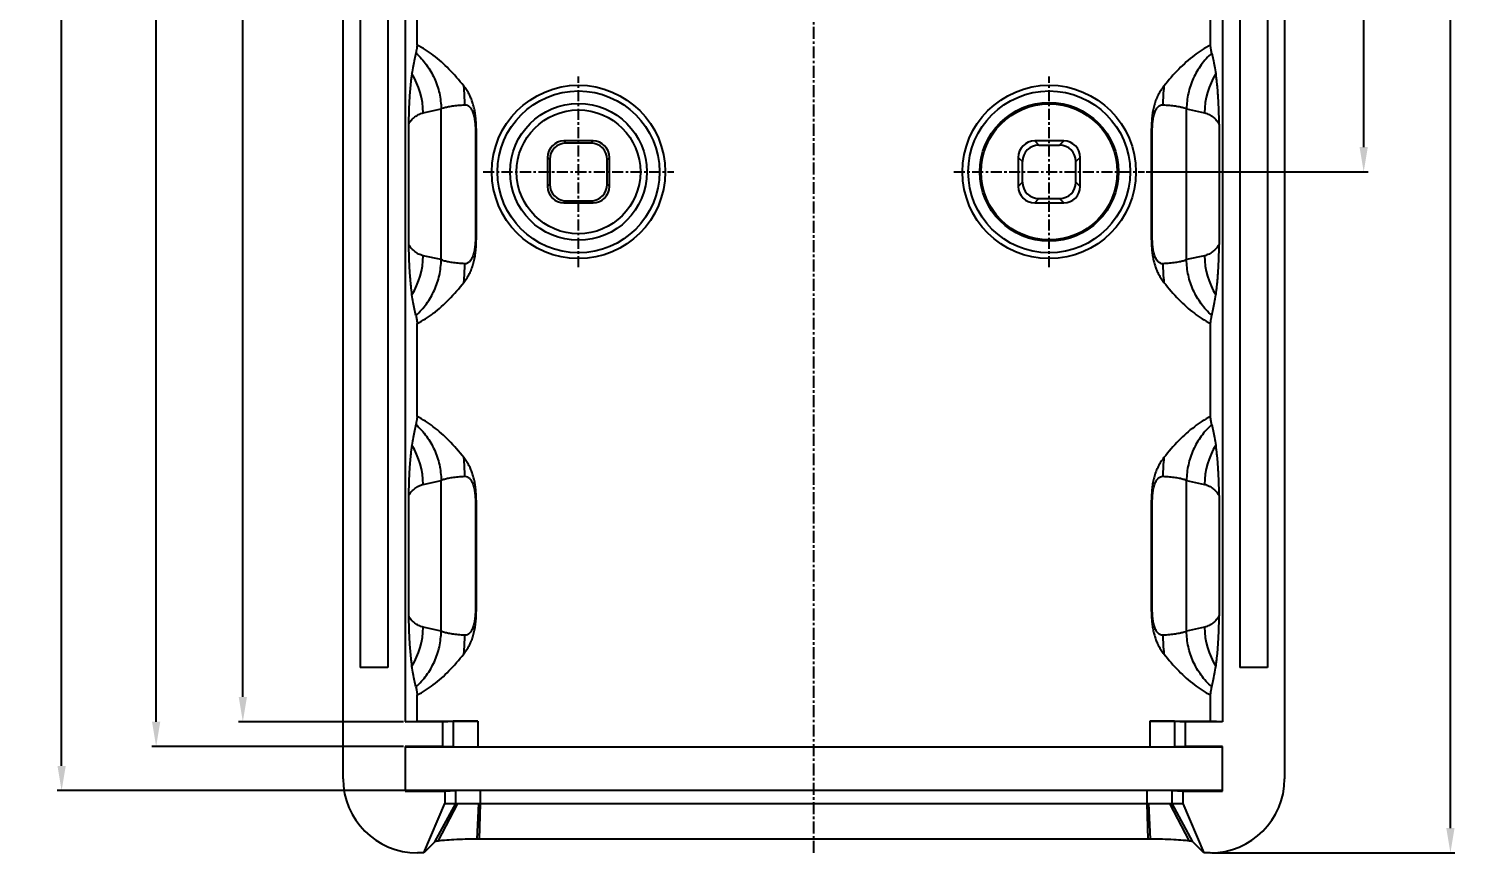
# Model space of a CAD drawing. Header units: inches. Extents: x 3700 to 4563, y 1353 to 2328.
# Drawn here: x 3883.6 to 3942.2, y 1426.7 to 1460 of the extents above; entities that cross this region are included whole.
import ezdxf

# ---------------------------------------------------------------- set-up
doc = ezdxf.new("R2010")
doc.units = ezdxf.units.IN
doc.header["$LTSCALE"] = 0.5
doc.linetypes.add('CENTER', pattern=[10.16, 6.35, -1.27, 1.27, -1.27])
doc.layers.add('06___PRT_ALL_SURFS', color=7, linetype='Continuous')
doc.styles.get("Standard").update_dxf_attribs({"font": 'txt', "bigfont": 'gbcbig.shx'})
doc.dimstyles.new('2.5', dxfattribs={"dimtxt": 2, "dimasz": 1, "dimexe": 0.18, "dimexo": 0.0625, "dimgap": 0.09, "dimtad": 0, "dimzin": 0, "dimdsep": 46, "dimtxsty": 'Standard', "dimcen": 1, "dimclrd": 3, "dimclre": 3, "dimadec": 0, "dimazin": 2, "dimtfac": 1, "dimtofl": 0, "dimtmove": 0, "dimatfit": 3, "dimfxl": 1, "dimtolj": 1, "dimtzin": 0, "dimarcsym": 0})

# ---------------------------------------------------------------- blocks, each defined once
blk = doc.blocks.new('*D122')
at = {"color": 3, "lineweight": -2}
for p, q in [((3898.669, 1536.44), (3888.503, 1536.44)), ((3888.683, 1535.44), (3888.683, 1488.163)), ((3888.683, 1432.04), (3888.683, 1479.316)), ((3898.669, 1431.04), (3888.503, 1431.04))]:
    blk.add_line(p, q, dxfattribs=at)
at = {"color": 3}
for points in [[(3888.516, 1535.44), (3888.85, 1535.44), (3888.683, 1536.44)], [(3888.516, 1432.04), (3888.85, 1432.04), (3888.683, 1431.04)]]:
    blk.add_solid(points, dxfattribs=at)
at = {"layer": 'Defpoints', "color": 0}
for p in [(3898.731, 1536.44), (3888.683, 1431.04), (3898.731, 1431.04)]:
    blk.add_point(p, dxfattribs=at)
at = {"color": 0, "insert": (3888.683, 1483.74), "char_height": 2, "attachment_point": 5, "rotation": 90}
blk.add_mtext('\\A1;105.40', dxfattribs=at)
blk = doc.blocks.new('*D119')
at = {"color": 3, "lineweight": -2}
for p, q in [((3898.672, 1535.44), (3892.003, 1535.44)), ((3892.183, 1534.44), (3892.183, 1488.163)), ((3892.183, 1433.04), (3892.183, 1479.316)), ((3898.672, 1432.04), (3892.003, 1432.04))]:
    blk.add_line(p, q, dxfattribs=at)
at = {"color": 3}
for points in [[(3892.016, 1534.44), (3892.35, 1534.44), (3892.183, 1535.44)], [(3892.016, 1433.04), (3892.35, 1433.04), (3892.183, 1432.04)]]:
    blk.add_solid(points, dxfattribs=at)
at = {"layer": 'Defpoints', "color": 0}
for p in [(3898.735, 1535.44), (3892.183, 1432.04), (3898.735, 1432.04)]:
    blk.add_point(p, dxfattribs=at)
at = {"color": 0, "insert": (3892.183, 1483.74), "char_height": 2, "attachment_point": 5, "rotation": 90}
blk.add_mtext('\\A1;103.40', dxfattribs=at)
blk = doc.blocks.new('*D125')
at = {"color": 3, "lineweight": -2}
for p, q in [((3931.298, 1540.74), (3941.106, 1540.74)), ((3940.926, 1539.74), (3940.926, 1487.83)), ((3940.926, 1427.74), (3940.926, 1479.65)), ((3931.298, 1426.74), (3941.106, 1426.74))]:
    blk.add_line(p, q, dxfattribs=at)
at = {"color": 3}
for points in [[(3940.759, 1539.74), (3941.092, 1539.74), (3940.926, 1540.74)], [(3940.759, 1427.74), (3941.092, 1427.74), (3940.926, 1426.74)]]:
    blk.add_solid(points, dxfattribs=at)
at = {"layer": 'Defpoints', "color": 0}
for p in [(3931.235, 1540.74), (3931.235, 1426.74), (3940.926, 1426.74)]:
    blk.add_point(p, dxfattribs=at)
at = {"color": 0, "insert": (3940.926, 1483.74), "char_height": 2, "attachment_point": 5, "rotation": 90}
blk.add_mtext('\\A1;114.00', dxfattribs=at)
blk = doc.blocks.new('*D126')
at = {"color": 3, "lineweight": -2}
for p, q in [((3928.644, 1513.24), (3937.606, 1513.24)), ((3937.426, 1512.24), (3937.426, 1487.496)), ((3937.426, 1455.24), (3937.426, 1479.983)), ((3928.644, 1454.24), (3937.606, 1454.24))]:
    blk.add_line(p, q, dxfattribs=at)
at = {"color": 3}
for points in [[(3937.259, 1512.24), (3937.592, 1512.24), (3937.426, 1513.24)], [(3937.259, 1455.24), (3937.592, 1455.24), (3937.426, 1454.24)]]:
    blk.add_solid(points, dxfattribs=at)
at = {"layer": 'Defpoints', "color": 0}
for p in [(3928.581, 1513.24), (3937.426, 1513.24), (3928.581, 1454.24)]:
    blk.add_point(p, dxfattribs=at)
at = {"color": 0, "insert": (3937.426, 1483.74), "char_height": 2, "attachment_point": 5, "rotation": 90}
blk.add_mtext('\\A1;59.00', dxfattribs=at)
blk = doc.blocks.new('*D127')
at = {"color": 3, "lineweight": -2}
for p, q in [((3902.629, 1538.221), (3884.687, 1538.221)), ((3884.867, 1537.221), (3884.867, 1488.328)), ((3884.867, 1430.256), (3884.867, 1479.148)), ((3901.211, 1429.256), (3884.687, 1429.256))]:
    blk.add_line(p, q, dxfattribs=at)
at = {"color": 3}
for points in [[(3884.7, 1537.221), (3885.034, 1537.221), (3884.867, 1538.221)], [(3884.7, 1430.256), (3885.034, 1430.256), (3884.867, 1429.256)]]:
    blk.add_solid(points, dxfattribs=at)
at = {"layer": 'Defpoints', "color": 0}
for p in [(3902.692, 1538.221), (3884.867, 1429.256), (3901.274, 1429.256)]:
    blk.add_point(p, dxfattribs=at)
at = {"color": 0, "insert": (3884.867, 1483.738), "char_height": 2, "attachment_point": 5, "rotation": 90}
blk.add_mtext('\\A1;108.97', dxfattribs=at)

msp = doc.modelspace()

# ---------------------------------------------------------------- linework, layer by layer
at = {"color": 1, "linetype": 'CENTER', "ltscale": 0.152}
msp.add_line((3915.231, 1426.74), (3915.231, 1540.74), dxfattribs=at)
msp.add_line((3896.231, 1429.735), (3896.231, 1537.744))
at = {"color": 7, "linetype": 'Continuous'}
for p, q in [((3934.231, 1537.744), (3934.231, 1429.735)), ((3898.735, 1535.44), (3898.735, 1432.04)), ((3931.728, 1535.44), (3931.728, 1432.04)), ((3896.921, 1533.25), (3896.921, 1434.229)), ((3898.042, 1533.25), (3898.042, 1434.229)), ((3932.421, 1533.25), (3932.421, 1434.229)), ((3933.542, 1533.25), (3933.542, 1434.229)), ((3899.222, 1459.361), (3899.222, 1463.118)), ((3931.24, 1459.361), (3931.24, 1463.118)), ((3898.873, 1456.171), (3898.873, 1451.308)), ((3901.604, 1455.987), (3901.569, 1455.987)), ((3901.604, 1455.987), (3901.604, 1451.492)), ((3928.859, 1455.987), (3928.894, 1455.987)), ((3928.859, 1451.492), (3928.859, 1455.987)), ((3931.589, 1456.171), (3931.589, 1451.308)), ((3906.317, 1455.49), (3905.146, 1455.49)), ((3905.146, 1455.49), (3905.233, 1455.402)), ((3906.23, 1455.402), (3905.233, 1455.402)), ((3906.317, 1455.49), (3906.23, 1455.402)), ((3925.317, 1455.49), (3924.146, 1455.49)), ((3924.146, 1455.49), (3924.317, 1455.318)), ((3925.317, 1455.49), (3925.146, 1455.318)), ((3904.481, 1454.825), (3904.569, 1454.738)), ((3904.481, 1454.825), (3904.481, 1453.654)), ((3906.981, 1454.825), (3906.894, 1454.738)), ((3906.981, 1453.654), (3906.981, 1454.825)), ((3923.481, 1454.825), (3923.652, 1454.654)), ((3923.481, 1454.825), (3923.481, 1453.654)), ((3924.317, 1455.318), (3925.146, 1455.318)), ((3925.981, 1454.825), (3925.81, 1454.654)), ((3925.981, 1453.654), (3925.981, 1454.825)), ((3904.569, 1454.738), (3904.569, 1453.741)), ((3906.894, 1453.741), (3906.894, 1454.738)), ((3923.652, 1453.825), (3923.652, 1454.654)), ((3925.81, 1453.825), (3925.81, 1454.654)), ((3904.481, 1453.654), (3904.569, 1453.741)), ((3906.981, 1453.654), (3906.894, 1453.741)), ((3923.481, 1453.654), (3923.652, 1453.825)), ((3925.981, 1453.654), (3925.81, 1453.825)), ((3905.146, 1452.99), (3905.233, 1453.077)), ((3905.233, 1453.077), (3906.23, 1453.077)), ((3906.317, 1452.99), (3906.23, 1453.077)), ((3924.146, 1452.99), (3924.317, 1453.161)), ((3924.317, 1453.161), (3925.146, 1453.161)), ((3925.317, 1452.99), (3925.146, 1453.161)), ((3905.146, 1452.99), (3906.317, 1452.99)), ((3924.146, 1452.99), (3925.317, 1452.99)), ((3901.604, 1451.492), (3901.569, 1451.492)), ((3928.859, 1451.492), (3928.894, 1451.492)), ((3899.222, 1444.361), (3899.222, 1448.118)), ((3931.24, 1444.361), (3931.24, 1448.118)), ((3898.873, 1441.171), (3898.873, 1436.308)), ((3901.604, 1440.987), (3901.569, 1440.987)), ((3901.604, 1440.987), (3901.604, 1436.492)), ((3928.859, 1440.987), (3928.894, 1440.987)), ((3928.859, 1436.492), (3928.859, 1440.987)), ((3931.589, 1441.171), (3931.589, 1436.308)), ((3901.604, 1436.492), (3901.569, 1436.492)), ((3928.859, 1436.492), (3928.894, 1436.492)), ((3898.042, 1434.229), (3896.921, 1434.229)), ((3933.542, 1434.229), (3932.421, 1434.229)), ((3899.222, 1432.064), (3899.222, 1433.118)), ((3931.24, 1432.064), (3931.24, 1433.118)), ((3898.735, 1432.04), (3899.222, 1432.064)), ((3900.237, 1432.04), (3898.735, 1432.04)), ((3899.222, 1432.064), (3901.673, 1432.064)), ((3900.237, 1432.04), (3900.675, 1432.061)), ((3900.237, 1432.04), (3900.237, 1431.04)), ((3900.675, 1432.061), (3900.675, 1431.025)), ((3901.673, 1432.064), (3901.673, 1431.023)), ((3928.789, 1432.064), (3931.24, 1432.064)), ((3928.789, 1432.064), (3928.789, 1431.023)), ((3929.788, 1432.061), (3930.226, 1432.04)), ((3929.788, 1432.061), (3929.788, 1431.025)), ((3931.728, 1432.04), (3930.226, 1432.04)), ((3930.226, 1432.04), (3930.226, 1431.04)), ((3931.728, 1432.04), (3931.24, 1432.064)), ((3900.237, 1431.04), (3898.731, 1431.04)), ((3898.731, 1431.04), (3898.75, 1431.021)), ((3898.731, 1431.04), (3898.731, 1429.24)), ((3898.75, 1431.021), (3931.713, 1431.021)), ((3898.75, 1429.258), (3898.75, 1431.021)), ((3900.675, 1431.025), (3900.237, 1431.04)), ((3930.226, 1431.04), (3929.788, 1431.025)), ((3931.731, 1431.04), (3930.226, 1431.04)), ((3931.731, 1431.04), (3931.713, 1431.021)), ((3931.713, 1431.021), (3931.713, 1429.258)), ((3931.731, 1429.24), (3931.731, 1431.04)), ((3898.731, 1429.24), (3898.75, 1429.258)), ((3898.731, 1429.24), (3900.337, 1429.24)), ((3931.713, 1429.258), (3898.75, 1429.258)), ((3900.337, 1429.24), (3900.775, 1429.254)), ((3900.337, 1429.24), (3900.337, 1428.74)), ((3900.775, 1428.74), (3900.775, 1429.254)), ((3901.773, 1428.74), (3901.773, 1429.256)), ((3928.689, 1428.74), (3928.689, 1429.256)), ((3929.688, 1429.254), (3930.126, 1429.24)), ((3929.688, 1428.74), (3929.688, 1429.254)), ((3930.126, 1429.24), (3931.731, 1429.24)), ((3930.126, 1429.24), (3930.126, 1428.74)), ((3931.731, 1429.24), (3931.713, 1429.258)), ((3899.486, 1426.74), (3900.337, 1428.74)), ((3899.936, 1427.19), (3900.775, 1428.74)), ((3900.07, 1427.221), (3900.864, 1428.74)), ((3900.337, 1428.74), (3900.775, 1428.74)), ((3901.647, 1427.299), (3901.711, 1428.74)), ((3901.711, 1428.74), (3928.752, 1428.74)), ((3901.734, 1427.299), (3901.773, 1428.74)), ((3928.729, 1427.299), (3928.689, 1428.74)), ((3928.816, 1427.299), (3928.752, 1428.74)), ((3930.393, 1427.221), (3929.598, 1428.74)), ((3929.688, 1428.74), (3930.126, 1428.74)), ((3930.526, 1427.19), (3929.688, 1428.74)), ((3930.126, 1428.74), (3930.977, 1426.74)), ((3899.936, 1427.19), (3899.486, 1426.74)), ((3928.729, 1427.299), (3901.734, 1427.299)), ((3930.977, 1426.74), (3930.526, 1427.19)), ((3899.486, 1426.74), (3899.227, 1426.74)), ((3931.235, 1426.74), (3930.977, 1426.74))]:
    msp.add_line(p, q, dxfattribs=at)
at = {"color": 1, "linetype": 'CENTER', "ltscale": 0.14}
for p, q in [((3905.731, 1450.39), (3905.731, 1458.09)), ((3924.731, 1450.39), (3924.731, 1458.09)), ((3901.881, 1454.24), (3909.581, 1454.24)), ((3920.881, 1454.24), (3928.581, 1454.24))]:
    msp.add_line(p, q, dxfattribs=at)
at = {"color": 7, "linetype": 'Continuous'}
for centre, radius in [((3905.731, 1454.24), 3.5), ((3924.731, 1454.24), 3.5), ((3905.731, 1454.24), 3.267), ((3924.731, 1454.24), 3.267), ((3905.731, 1454.24), 2.762), ((3905.731, 1454.24), 2.5), ((3924.731, 1454.24), 2.801), ((3924.731, 1454.24), 2.75)]:
    msp.add_circle(centre, radius, dxfattribs=at)
for centre, radius, start, end in [((3896.38, 1456.586), 3.084, 0.6813, 31.70438), ((3934.082, 1456.586), 3.084, 148.29562, 179.3187), ((3892.386, 1456.808), 8.761, 0.92142, 5.86678), ((3938.077, 1456.808), 8.761, 174.13273, 179.07803), ((3896.38, 1450.893), 3.084, 328.29561, 359.3187), ((3934.082, 1450.893), 3.084, 180.6813, 211.70439), ((3892.386, 1450.671), 8.761, 354.13243, 359.07803), ((3938.077, 1450.671), 8.761, 180.92148, 185.86683), ((3896.38, 1441.586), 3.084, 0.6813, 31.70438), ((3934.082, 1441.586), 3.084, 148.29562, 179.3187), ((3892.386, 1441.808), 8.761, 0.92142, 5.86678), ((3938.077, 1441.808), 8.761, 174.13273, 179.07803), ((3896.38, 1435.893), 3.084, 328.29561, 359.3187), ((3892.386, 1435.671), 8.761, 354.13243, 359.07803), ((3938.077, 1435.671), 8.761, 180.92148, 185.86683), ((3934.082, 1435.893), 3.084, 180.6813, 211.70439), ((3901.734, 1416.519), 10.781, 90.00195, 90.46302), ((3928.729, 1416.513), 10.786, 89.53709, 89.99795)]:
    msp.add_arc(centre, radius, start, end, dxfattribs=at)
for centre, major_axis, ratio, start_param, end_param in [((3905.146, 1454.825), (-0.47, 0.47), 0.999695, -0.785246, 0.785246), ((3905.233, 1454.738), (-0.47, 0.47), 0.999695, -0.785246, 0.785246), ((3906.229, 1454.738), (0.47, 0.47), 0.999695, -0.785246, 0.785246), ((3906.317, 1454.825), (0.47, 0.47), 0.999695, -0.785246, 0.785246), ((3924.146, 1454.825), (-0.47, 0.47), 0.999695, -0.785246, 0.785246), ((3925.317, 1454.825), (0.47, 0.47), 0.999695, -0.785246, 0.785246), ((3924.317, 1454.654), (-0.47, 0.47), 0.999695, -0.785246, 0.785246), ((3925.146, 1454.654), (0.47, 0.47), 0.999695, -0.785246, 0.785246), ((3905.146, 1453.654), (0.47, 0.47), 0.999695, -3.926839, -2.356347), ((3905.233, 1453.741), (-0.47, -0.47), 0.999695, -0.785246, 0.785246), ((3906.229, 1453.741), (0.47, -0.47), 0.999695, -0.785246, 0.785246), ((3906.317, 1453.654), (-0.47, 0.47), 0.999695, -3.926839, -2.356347), ((3924.146, 1453.654), (0.47, 0.47), 0.999695, -3.926839, -2.356347), ((3924.317, 1453.825), (-0.47, -0.47), 0.999695, -0.785246, 0.785246), ((3925.146, 1453.825), (0.47, -0.47), 0.999695, -0.785246, 0.785246), ((3925.317, 1453.654), (-0.47, 0.47), 0.999695, -3.926839, -2.356347), ((3901.673, 1432.061), (1, 0), 0.002618, 1.570796, 3.089233), ((3928.789, 1432.061), (1, 0), 0.002618, 0.05236, 1.570796), ((3901.673, 1431.025), (1, 0), 0.001745, -3.089233, -1.570796), ((3928.789, 1431.025), (1, 0), 0.001745, -1.570796, -0.05236), ((3899.235, 1429.744), (-2.127, -2.127), 0.997265, -0.784029, 0.784029), ((3931.227, 1429.744), (-2.127, 2.127), 0.997265, 2.357564, 3.925621), ((3901.773, 1429.254), (1, 0), 0.001745, 1.570796, 3.089233), ((3928.689, 1429.254), (1, 0), 0.001745, 0.05236, 1.570796)]:
    msp.add_ellipse(centre, major_axis=major_axis, ratio=ratio, start_param=start_param, end_param=end_param, dxfattribs=at)
for points, start_tangent, end_tangent in [([(3899.168, 1459.033), (3899.111, 1458.786), (3899.056, 1458.513), (3899.004, 1458.207)], (-0.242662, -0.970111), (-0.151689, -0.988428)), ([(3899.222, 1459.361), (3899.203, 1459.228), (3899.185, 1459.116), (3899.168, 1459.033)], (-0.13778, -0.990463), (-0.242648, -0.970114)), ([(3899.168, 1459.033), (3899.593, 1458.565), (3899.914, 1458.017), (3900.115, 1457.414), (3900.188, 1456.782)], (0.74632, -0.665588), (0.011837, -0.99993)), ([(3901.1, 1457.704), (3900.504, 1458.388), (3899.87, 1458.949), (3899.222, 1459.361)], (-0.618217, 0.786008), (-0.886085, 0.463523)), ([(3931.24, 1459.361), (3930.593, 1458.949), (3929.959, 1458.388), (3929.362, 1457.704)], (-0.886089, -0.463514), (-0.618246, -0.785985)), ([(3931.294, 1459.033), (3930.869, 1458.565), (3930.549, 1458.017), (3930.348, 1457.414), (3930.275, 1456.782)], (-0.74632, -0.665588), (-0.011837, -0.99993)), ([(3931.294, 1459.033), (3931.268, 1459.17), (3931.24, 1459.361)], (-0.242491, 0.970154), (-0.137783, 0.990462)), ([(3931.294, 1459.033), (3931.352, 1458.786), (3931.407, 1458.513), (3931.458, 1458.207)], (0.242662, -0.970111), (0.151689, -0.988428)), ([(3899.004, 1458.207), (3898.98, 1458.034), (3898.959, 1457.848), (3898.94, 1457.654), (3898.923, 1457.453), (3898.909, 1457.246), (3898.897, 1457.035), (3898.887, 1456.82), (3898.88, 1456.601), (3898.875, 1456.382), (3898.873, 1456.171)], (-0.151691, -0.988428), (0, -1)), ([(3931.589, 1456.171), (3931.588, 1456.38), (3931.583, 1456.598), (3931.576, 1456.815), (3931.566, 1457.03), (3931.554, 1457.241), (3931.54, 1457.449), (3931.523, 1457.651), (3931.504, 1457.846), (3931.483, 1458.032), (3931.458, 1458.207)], (0, 1), (-0.151692, 0.988428)), ([(3901.604, 1455.987), (3901.597, 1456.24), (3901.578, 1456.465), (3901.55, 1456.67), (3901.51, 1456.859), (3901.458, 1457.04), (3901.392, 1457.216), (3901.309, 1457.387), (3901.211, 1457.55), (3901.1, 1457.704)], (-0.000545, 1), (-0.618305, 0.785938)), ([(3929.362, 1457.704), (3929.239, 1457.531), (3929.133, 1457.347), (3929.046, 1457.155), (3928.978, 1456.957), (3928.928, 1456.748), (3928.891, 1456.523), (3928.868, 1456.272), (3928.859, 1455.987)], (-0.618308, -0.785936), (-0.000546, -1)), ([(3898.873, 1456.171), (3898.914, 1456.231), (3898.959, 1456.291), (3899.009, 1456.349), (3899.066, 1456.405), (3899.129, 1456.459), (3899.2, 1456.51), (3899.279, 1456.556), (3899.367, 1456.594), (3899.464, 1456.623)], (0.531982, 0.846756), (0.976748, 0.214392)), ([(3930.998, 1456.623), (3931.096, 1456.594), (3931.184, 1456.556), (3931.263, 1456.51), (3931.334, 1456.459), (3931.397, 1456.405), (3931.453, 1456.349), (3931.504, 1456.291), (3931.549, 1456.231), (3931.589, 1456.171)], (0.976749, -0.214388), (0.531978, -0.846758)), ([(3898.873, 1451.308), (3898.875, 1451.099), (3898.88, 1450.882), (3898.887, 1450.664), (3898.897, 1450.449), (3898.909, 1450.238), (3898.923, 1450.03), (3898.94, 1449.829), (3898.959, 1449.633), (3898.98, 1449.447), (3899.004, 1449.272)], (0, -1), (0.151691, -0.988428)), ([(3899.464, 1450.856), (3899.367, 1450.885), (3899.279, 1450.924), (3899.2, 1450.969), (3899.129, 1451.02), (3899.066, 1451.074), (3899.009, 1451.13), (3898.959, 1451.188), (3898.914, 1451.248), (3898.873, 1451.308)], (-0.976748, 0.214392), (-0.531982, 0.846756)), ([(3901.1, 1449.775), (3901.223, 1449.948), (3901.33, 1450.132), (3901.417, 1450.325), (3901.484, 1450.522), (3901.535, 1450.731), (3901.572, 1450.956), (3901.595, 1451.207), (3901.604, 1451.492)], (0.618309, 0.785935), (0.000545, 1)), ([(3928.859, 1451.492), (3928.866, 1451.239), (3928.884, 1451.014), (3928.913, 1450.809), (3928.952, 1450.62), (3929.004, 1450.44), (3929.071, 1450.263), (3929.154, 1450.092), (3929.252, 1449.929), (3929.362, 1449.775)], (0.000546, -1), (0.618304, -0.785939)), ([(3931.589, 1451.308), (3931.549, 1451.248), (3931.504, 1451.189), (3931.453, 1451.131), (3931.397, 1451.074), (3931.334, 1451.02), (3931.263, 1450.969), (3931.184, 1450.924), (3931.096, 1450.885), (3930.998, 1450.856)], (-0.531978, -0.846758), (-0.976748, -0.214388)), ([(3931.458, 1449.272), (3931.482, 1449.445), (3931.504, 1449.631), (3931.523, 1449.825), (3931.539, 1450.026), (3931.553, 1450.233), (3931.566, 1450.444), (3931.575, 1450.659), (3931.583, 1450.878), (3931.588, 1451.097), (3931.589, 1451.308)], (0.151692, 0.988428), (0, 1)), ([(3899.168, 1448.446), (3899.593, 1448.914), (3899.914, 1449.462), (3900.115, 1450.065), (3900.188, 1450.698)], (0.74632, 0.665588), (0.011837, 0.99993)), ([(3931.294, 1448.446), (3930.869, 1448.914), (3930.549, 1449.462), (3930.348, 1450.065), (3930.275, 1450.698)], (-0.74632, 0.665588), (-0.011837, 0.99993)), ([(3899.222, 1448.118), (3899.87, 1448.53), (3900.504, 1449.091), (3901.1, 1449.775)], (0.886085, 0.463523), (0.618217, 0.786007)), ([(3929.362, 1449.775), (3929.958, 1449.092), (3930.593, 1448.53), (3931.24, 1448.118)], (0.618245, -0.785985), (0.886089, -0.463514)), ([(3899.168, 1448.446), (3899.111, 1448.693), (3899.056, 1448.966), (3899.004, 1449.272)], (-0.242662, 0.970111), (-0.151689, 0.988428)), ([(3931.294, 1448.446), (3931.352, 1448.693), (3931.407, 1448.966), (3931.458, 1449.272)], (0.242662, 0.970111), (0.151689, 0.988428)), ([(3899.168, 1448.446), (3899.194, 1448.31), (3899.222, 1448.118)], (0.242648, -0.970114), (0.13778, -0.990463)), ([(3931.24, 1448.118), (3931.259, 1448.251), (3931.277, 1448.363), (3931.294, 1448.446)], (0.137783, 0.990462), (0.242491, 0.970154)), ([(3899.222, 1444.361), (3899.203, 1444.228), (3899.185, 1444.116), (3899.168, 1444.033)], (-0.13778, -0.990463), (-0.242648, -0.970114)), ([(3901.1, 1442.704), (3900.504, 1443.388), (3899.87, 1443.949), (3899.222, 1444.361)], (-0.618217, 0.786008), (-0.886085, 0.463523)), ([(3931.24, 1444.361), (3930.593, 1443.949), (3929.959, 1443.388), (3929.362, 1442.704)], (-0.886089, -0.463514), (-0.618246, -0.785985)), ([(3931.294, 1444.033), (3931.268, 1444.17), (3931.24, 1444.361)], (-0.242491, 0.970154), (-0.137783, 0.990462)), ([(3899.168, 1444.033), (3899.111, 1443.786), (3899.056, 1443.513), (3899.004, 1443.207)], (-0.242662, -0.970111), (-0.151689, -0.988428)), ([(3899.168, 1444.033), (3899.593, 1443.565), (3899.914, 1443.017), (3900.115, 1442.414), (3900.188, 1441.782)], (0.74632, -0.665588), (0.011837, -0.99993)), ([(3931.294, 1444.033), (3930.869, 1443.565), (3930.549, 1443.017), (3930.348, 1442.414), (3930.275, 1441.782)], (-0.74632, -0.665588), (-0.011837, -0.99993)), ([(3931.294, 1444.033), (3931.352, 1443.786), (3931.407, 1443.513), (3931.458, 1443.207)], (0.242662, -0.970111), (0.151689, -0.988428)), ([(3899.004, 1443.207), (3898.98, 1443.034), (3898.959, 1442.848), (3898.94, 1442.654), (3898.923, 1442.453), (3898.909, 1442.246), (3898.897, 1442.035), (3898.887, 1441.82), (3898.88, 1441.601), (3898.875, 1441.382), (3898.873, 1441.171)], (-0.151691, -0.988428), (0, -1)), ([(3931.589, 1441.171), (3931.588, 1441.38), (3931.583, 1441.598), (3931.576, 1441.815), (3931.566, 1442.03), (3931.554, 1442.241), (3931.54, 1442.449), (3931.523, 1442.651), (3931.504, 1442.846), (3931.483, 1443.032), (3931.458, 1443.207)], (0, 1), (-0.151692, 0.988428)), ([(3901.604, 1440.987), (3901.597, 1441.24), (3901.578, 1441.465), (3901.55, 1441.67), (3901.51, 1441.859), (3901.458, 1442.04), (3901.392, 1442.216), (3901.309, 1442.387), (3901.211, 1442.55), (3901.1, 1442.704)], (-0.000545, 1), (-0.618305, 0.785938)), ([(3929.362, 1442.704), (3929.239, 1442.531), (3929.133, 1442.347), (3929.046, 1442.155), (3928.978, 1441.957), (3928.928, 1441.748), (3928.891, 1441.523), (3928.868, 1441.272), (3928.859, 1440.987)], (-0.618308, -0.785936), (-0.000546, -1)), ([(3898.873, 1441.171), (3898.914, 1441.231), (3898.959, 1441.291), (3899.009, 1441.349), (3899.066, 1441.405), (3899.129, 1441.459), (3899.2, 1441.51), (3899.279, 1441.556), (3899.367, 1441.594), (3899.464, 1441.623)], (0.531982, 0.846756), (0.976748, 0.214392)), ([(3930.998, 1441.623), (3931.096, 1441.594), (3931.184, 1441.556), (3931.263, 1441.51), (3931.334, 1441.459), (3931.397, 1441.405), (3931.453, 1441.349), (3931.504, 1441.291), (3931.549, 1441.231), (3931.589, 1441.171)], (0.976749, -0.214388), (0.531978, -0.846758)), ([(3898.873, 1436.308), (3898.875, 1436.099), (3898.88, 1435.882), (3898.887, 1435.664), (3898.897, 1435.449), (3898.909, 1435.238), (3898.923, 1435.03), (3898.94, 1434.829), (3898.959, 1434.633), (3898.98, 1434.447), (3899.004, 1434.272)], (0, -1), (0.151691, -0.988428)), ([(3899.464, 1435.856), (3899.367, 1435.885), (3899.279, 1435.924), (3899.2, 1435.969), (3899.129, 1436.02), (3899.066, 1436.074), (3899.009, 1436.13), (3898.959, 1436.188), (3898.914, 1436.248), (3898.873, 1436.308)], (-0.976748, 0.214392), (-0.531982, 0.846756)), ([(3901.1, 1434.775), (3901.223, 1434.948), (3901.33, 1435.132), (3901.417, 1435.325), (3901.484, 1435.522), (3901.535, 1435.731), (3901.572, 1435.956), (3901.595, 1436.207), (3901.604, 1436.492)], (0.618309, 0.785935), (0.000545, 1)), ([(3928.859, 1436.492), (3928.866, 1436.239), (3928.884, 1436.014), (3928.913, 1435.809), (3928.952, 1435.62), (3929.004, 1435.44), (3929.071, 1435.263), (3929.154, 1435.092), (3929.252, 1434.929), (3929.362, 1434.775)], (0.000546, -1), (0.618304, -0.785939)), ([(3931.589, 1436.308), (3931.549, 1436.248), (3931.504, 1436.189), (3931.453, 1436.131), (3931.397, 1436.074), (3931.334, 1436.02), (3931.263, 1435.969), (3931.184, 1435.924), (3931.096, 1435.885), (3930.998, 1435.856)], (-0.531978, -0.846758), (-0.976748, -0.214388)), ([(3931.458, 1434.272), (3931.482, 1434.445), (3931.504, 1434.631), (3931.523, 1434.825), (3931.539, 1435.026), (3931.553, 1435.233), (3931.566, 1435.444), (3931.575, 1435.659), (3931.583, 1435.878), (3931.588, 1436.097), (3931.589, 1436.308)], (0.151692, 0.988428), (0, 1)), ([(3899.168, 1433.446), (3899.593, 1433.914), (3899.914, 1434.462), (3900.115, 1435.065), (3900.188, 1435.698)], (0.74632, 0.665588), (0.011837, 0.99993)), ([(3931.294, 1433.446), (3930.869, 1433.914), (3930.549, 1434.462), (3930.348, 1435.065), (3930.275, 1435.698)], (-0.74632, 0.665588), (-0.011837, 0.99993)), ([(3899.168, 1433.446), (3899.111, 1433.693), (3899.056, 1433.966), (3899.004, 1434.272)], (-0.242662, 0.970111), (-0.151689, 0.988428)), ([(3899.222, 1433.118), (3899.87, 1433.53), (3900.504, 1434.091), (3901.1, 1434.775)], (0.886085, 0.463523), (0.618217, 0.786007)), ([(3929.362, 1434.775), (3929.958, 1434.092), (3930.593, 1433.53), (3931.24, 1433.118)], (0.618245, -0.785985), (0.886089, -0.463514)), ([(3931.294, 1433.446), (3931.352, 1433.693), (3931.407, 1433.966), (3931.458, 1434.272)], (0.242662, 0.970111), (0.151689, 0.988428)), ([(3899.168, 1433.446), (3899.194, 1433.31), (3899.222, 1433.118)], (0.242648, -0.970114), (0.13778, -0.990463)), ([(3931.24, 1433.118), (3931.259, 1433.251), (3931.277, 1433.363), (3931.294, 1433.446)], (0.137783, 0.990462), (0.242491, 0.970154)), ([(3900.775, 1428.74), (3900.802, 1428.741), (3900.864, 1428.74)], (1, 0), (1, -0.000038)), ([(3900.864, 1428.74), (3901.007, 1428.74), (3901.204, 1428.74), (3901.446, 1428.74), (3901.711, 1428.74)], (1, -0.000038), (1, -0.000003)), ([(3928.752, 1428.74), (3929.017, 1428.74), (3929.258, 1428.74), (3929.456, 1428.74), (3929.598, 1428.74)], (1, 0.000006), (1, 0.000057)), ([(3929.598, 1428.74), (3929.66, 1428.741), (3929.688, 1428.74)], (1, 0.000057), (1, 0)), ([(3900.07, 1427.221), (3900.017, 1427.213), (3899.977, 1427.205), (3899.95, 1427.197), (3899.936, 1427.19)], (-0.992047, -0.125868), (-0.707107, -0.707107)), ([(3901.647, 1427.299), (3901.163, 1427.29), (3900.704, 1427.271), (3900.326, 1427.246), (3900.07, 1427.221)], (-0.999967, -0.008109), (-0.992047, -0.125868)), ([(3930.393, 1427.221), (3930.136, 1427.246), (3929.759, 1427.271), (3929.3, 1427.29), (3928.816, 1427.299)], (-0.992047, 0.125868), (-0.999967, 0.008109)), ([(3930.526, 1427.19), (3930.513, 1427.197), (3930.486, 1427.205), (3930.446, 1427.213), (3930.393, 1427.221)], (-0.707107, 0.707106), (-0.992047, 0.125868))]:
    msp.add_spline(points, degree=3, dxfattribs=dict(at, start_tangent=start_tangent, end_tangent=end_tangent))
at = {"layer": '06___PRT_ALL_SURFS', "color": 7, "linetype": 'Continuous'}
for p, q in [((3899.464, 1456.623), (3900.188, 1456.782)), ((3900.188, 1450.698), (3900.188, 1456.782)), ((3930.275, 1456.782), (3930.998, 1456.623)), ((3930.275, 1450.698), (3930.275, 1456.782)), ((3901.569, 1455.987), (3901.569, 1451.492)), ((3928.894, 1451.492), (3928.894, 1455.987)), ((3900.188, 1450.698), (3899.464, 1450.856)), ((3930.998, 1450.856), (3930.275, 1450.698)), ((3899.464, 1441.623), (3900.188, 1441.782)), ((3900.188, 1435.698), (3900.188, 1441.782)), ((3930.275, 1441.782), (3930.998, 1441.623)), ((3930.275, 1435.698), (3930.275, 1441.782)), ((3901.569, 1440.987), (3901.569, 1436.492)), ((3928.894, 1436.492), (3928.894, 1440.987)), ((3900.188, 1435.698), (3899.464, 1435.856)), ((3930.998, 1435.856), (3930.275, 1435.698))]:
    msp.add_line(p, q, dxfattribs=at)
for points, start_tangent, end_tangent in [([(3900.188, 1456.782), (3900.286, 1456.826), (3900.438, 1456.866), (3900.637, 1456.901), (3900.876, 1456.929), (3901.145, 1456.949)], (0.833736, 0.552164), (0.998439, 0.055846)), ([(3901.145, 1456.949), (3901.245, 1456.931), (3901.338, 1456.864), (3901.418, 1456.751), (3901.483, 1456.598), (3901.53, 1456.413), (3901.559, 1456.206), (3901.569, 1455.987)], (0.998477, 0.055178), (0.000048, -1)), ([(3928.894, 1455.987), (3928.904, 1456.206), (3928.933, 1456.413), (3928.98, 1456.598), (3929.045, 1456.751), (3929.125, 1456.864), (3929.218, 1456.931), (3929.318, 1456.949)], (0.000047, 1), (0.99848, -0.05512)), ([(3929.318, 1456.949), (3929.587, 1456.929), (3929.826, 1456.901), (3930.025, 1456.866), (3930.177, 1456.826), (3930.275, 1456.782)], (0.998461, -0.05546), (0.834689, -0.550722)), ([(3901.569, 1451.492), (3901.559, 1451.273), (3901.53, 1451.066), (3901.483, 1450.881), (3901.418, 1450.728), (3901.338, 1450.615), (3901.245, 1450.548), (3901.145, 1450.53)], (-0.000048, -1), (-0.998476, 0.055179)), ([(3929.318, 1450.53), (3929.218, 1450.548), (3929.125, 1450.615), (3929.045, 1450.728), (3928.98, 1450.881), (3928.933, 1451.066), (3928.904, 1451.273), (3928.894, 1451.492)], (-0.99848, -0.055119), (-0.000047, 1)), ([(3901.145, 1450.53), (3900.876, 1450.55), (3900.637, 1450.578), (3900.438, 1450.613), (3900.286, 1450.653), (3900.188, 1450.698)], (-0.998439, 0.055846), (-0.833736, 0.552164)), ([(3930.275, 1450.698), (3930.177, 1450.653), (3930.025, 1450.613), (3929.826, 1450.578), (3929.587, 1450.55), (3929.318, 1450.53)], (-0.834687, -0.550724), (-0.998461, -0.05546)), ([(3900.188, 1441.782), (3900.286, 1441.826), (3900.438, 1441.866), (3900.637, 1441.901), (3900.876, 1441.929), (3901.145, 1441.949)], (0.833736, 0.552164), (0.998439, 0.055846)), ([(3901.145, 1441.949), (3901.245, 1441.931), (3901.338, 1441.864), (3901.418, 1441.751), (3901.483, 1441.598), (3901.53, 1441.413), (3901.559, 1441.206), (3901.569, 1440.987)], (0.998477, 0.055178), (0.000048, -1)), ([(3928.894, 1440.987), (3928.904, 1441.206), (3928.933, 1441.413), (3928.98, 1441.598), (3929.045, 1441.751), (3929.125, 1441.864), (3929.218, 1441.931), (3929.318, 1441.949)], (0.000047, 1), (0.99848, -0.05512)), ([(3929.318, 1441.949), (3929.587, 1441.929), (3929.826, 1441.901), (3930.025, 1441.866), (3930.177, 1441.826), (3930.275, 1441.782)], (0.998461, -0.05546), (0.834689, -0.550722)), ([(3901.569, 1436.492), (3901.559, 1436.273), (3901.53, 1436.066), (3901.483, 1435.881), (3901.418, 1435.728), (3901.338, 1435.615), (3901.245, 1435.548), (3901.145, 1435.53)], (-0.000048, -1), (-0.998476, 0.055179)), ([(3929.318, 1435.53), (3929.218, 1435.548), (3929.125, 1435.615), (3929.045, 1435.728), (3928.98, 1435.881), (3928.933, 1436.066), (3928.904, 1436.273), (3928.894, 1436.492)], (-0.99848, -0.055119), (-0.000047, 1)), ([(3901.145, 1435.53), (3900.876, 1435.55), (3900.637, 1435.578), (3900.438, 1435.613), (3900.286, 1435.653), (3900.188, 1435.698)], (-0.998439, 0.055846), (-0.833736, 0.552164)), ([(3930.275, 1435.698), (3930.177, 1435.653), (3930.025, 1435.613), (3929.826, 1435.578), (3929.587, 1435.55), (3929.318, 1435.53)], (-0.834687, -0.550724), (-0.998461, -0.05546))]:
    msp.add_spline(points, degree=3, dxfattribs=dict(at, start_tangent=start_tangent, end_tangent=end_tangent))

# ---------------------------------------------------------------- dimensions: what is measured, and where the dimension line sits
for base, p1, p2, picture, middle in [((3940.926, 1426.74), (3931.235, 1540.74), (3931.235, 1426.74), '*D125', (3940.926, 1483.74)), ((3884.8669, 1429.2555), (3902.6919, 1538.2212), (3901.274, 1429.2555), '*D127', (3884.8669, 1483.7384)), ((3888.683, 1431.04), (3898.731, 1536.44), (3898.731, 1431.04), '*D122', (3888.683, 1483.74)), ((3937.426, 1513.24), (3928.581, 1454.24), (3928.581, 1513.24), '*D126', (3937.426, 1483.74))]:
    dim = msp.add_linear_dim(base=base, p1=p1, p2=p2, angle=90, dimstyle='2.5')
    dim.commit()
    dim.dimension.update_dxf_attribs({"geometry": picture, "text_midpoint": middle})
dim = msp.add_linear_dim(base=(3892.183, 1432.04), p1=(3898.735, 1535.44), p2=(3898.735, 1432.04), angle=90, dimstyle='2.5')
dim.commit()
dim.dimension.update_dxf_attribs({"geometry": '*D119', "text_midpoint": (3892.183, 1483.74), "dimtype": 160})

doc.saveas('drawing.dxf')
